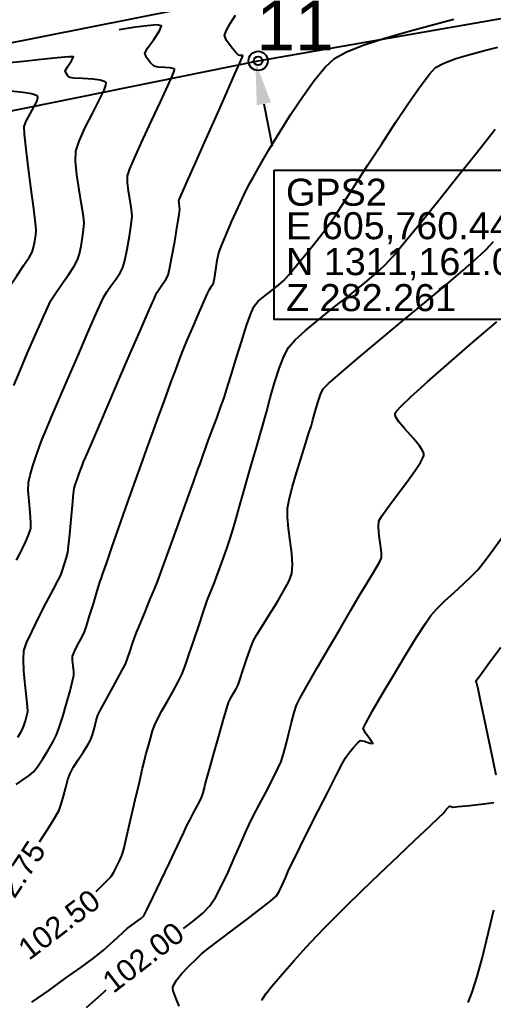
# Model space of a CAD drawing. Header units: millimetres. Extents: x 605578 to 605999, y 1311014 to 1311323.
# Drawn here: x 605724.8 to 605751, y 1311129.9 to 1311184.3 of the extents above; entities that cross this region are included whole.
import ezdxf

# ---------------------------------------------------------------- set-up
doc = ezdxf.new("R2010")
doc.units = ezdxf.units.MM
doc.header["$LTSCALE"] = 0.0254
doc.header["$MEASUREMENT"] = 0
for name, color, linetype in [('CERCO', 6, 'Continuous'), ('CIRCULO', 1, 'Continuous'), ('CONT-MJR', 30, 'Continuous'), ('CONT-MNR', 56, 'Continuous'), ('COTAS', 3, 'Continuous'), ('PTOS GPS', 1, 'Continuous'), ('PTOS PI', 7, 'Continuous')]:
    doc.layers.add(name, color=color, linetype=linetype)
doc.styles.add('COTAS', font='arial.ttf', dxfattribs={"height": 2.8})
doc.styles.add('CURVAS DE NIVEL', font='arial.ttf', dxfattribs={"height": 1.2})
doc.styles.add('PI', font='arial.ttf', dxfattribs={"height": 2})
doc.styles.add('PUNTOS PI', font='arial.ttf', dxfattribs={"height": 0.08})
doc.dimstyles.new('COTAS LINDEROS', dxfattribs={"dimscale": 40, "dimtxt": 2.8, "dimasz": 0.06, "dimexe": 0.005, "dimexo": 0.005, "dimgap": 0.005, "dimtad": 2, "dimzin": 0, "dimdsep": 46, "dimtxsty": 'COTAS', "dimcen": 0.09, "dimclrd": 1, "dimclre": 1, "dimclrt": 3, "dimadec": 0, "dimazin": 0, "dimtfac": 1, "dimtofl": 0, "dimtmove": 0, "dimatfit": 3, "dimldrblk": 'ARCHTICK', "dimfxl": 1, "dimtolj": 1, "dimtzin": 0, "dimarcsym": 0})

# ---------------------------------------------------------------- blocks, each defined once
blk = doc.blocks.new('*U18')
at = {"layer": 'CONT-MNR', "elevation": 101.25, "flags": 128}
blk.add_lwpolyline([(605749.626, 1311129.794), (605749.859, 1311130.366), (605750.139, 1311131.249), (605750.404, 1311132.237), (605750.649, 1311133.24), (605750.871, 1311134.17), (605751.064, 1311134.937)], dxfattribs=at)
blk = doc.blocks.new('*U22')
at = {"layer": 'CONT-MJR', "elevation": 101.5, "flags": 128}
for points in [[(605738.194, 1311129.906), (605738.252, 1311130.024), (605738.419, 1311130.273), (605738.763, 1311130.716), (605739.334, 1311131.391), (605739.99, 1311132.131), (605740.653, 1311132.861), (605741.249, 1311133.504), (605741.7, 1311133.985), (605742.139, 1311134.429), (605742.849, 1311135.124), (605743.744, 1311135.99), (605744.741, 1311136.948), (605745.753, 1311137.915), (605746.694, 1311138.814), (605747.48, 1311139.563), (605748.025, 1311140.083), (605748.244, 1311140.292), (605748.365, 1311140.431), (605748.51, 1311140.601), (605748.592, 1311140.688), (605748.69, 1311140.667), (605748.79, 1311140.639), (605749.072, 1311140.665), (605749.722, 1311140.731), (605750.501, 1311140.822), (605751.055, 1311140.901)], [(605751.192, 1311142.411), (605751.023, 1311143.218), (605750.8, 1311144.279), (605750.561, 1311145.417), (605750.343, 1311146.452), (605750.185, 1311147.206), (605750.122, 1311147.5), (605750.086, 1311147.556), (605750.053, 1311147.609), (605750.098, 1311147.683), (605750.275, 1311147.924), (605750.749, 1311148.568), (605751.438, 1311149.506)]]:
    blk.add_lwpolyline(points, dxfattribs=at)
blk = doc.blocks.new('*U24')
at = {"layer": 'CONT-MNR', "elevation": 101.75, "flags": 128}
blk.add_lwpolyline([(605733.602, 1311129.6), (605733.381, 1311130.142), (605733.282, 1311130.445), (605733.256, 1311130.583), (605733.257, 1311130.63), (605733.27, 1311130.688), (605733.324, 1311130.818), (605733.465, 1311131.044), (605733.736, 1311131.38), (605734.143, 1311131.815), (605734.546, 1311132.21), (605734.857, 1311132.505), (605735.196, 1311132.783), (605735.803, 1311133.247), (605736.567, 1311133.82), (605737.377, 1311134.426), (605738.124, 1311134.991), (605738.696, 1311135.439), (605738.983, 1311135.694), (605739.145, 1311135.952), (605739.321, 1311136.31), (605739.496, 1311136.706), (605739.655, 1311137.078), (605739.784, 1311137.363), (605739.961, 1311137.718), (605740.315, 1311138.427), (605740.787, 1311139.368), (605741.318, 1311140.423), (605741.848, 1311141.472), (605742.317, 1311142.394), (605742.665, 1311143.07), (605742.834, 1311143.38), (605743.013, 1311143.621), (605743.264, 1311143.927), (605743.51, 1311144.198), (605743.671, 1311144.331), (605743.893, 1311144.293), (605744.181, 1311144.193), (605744.345, 1311144.166), (605744.225, 1311144.366), (605743.961, 1311144.716), (605743.814, 1311145.005), (605743.954, 1311145.303), (605744.33, 1311145.976), (605744.871, 1311146.906), (605745.505, 1311147.975), (605746.163, 1311149.065), (605746.774, 1311150.057), (605747.266, 1311150.832), (605747.57, 1311151.274), (605747.897, 1311151.637), (605748.346, 1311152.075), (605748.857, 1311152.548), (605749.37, 1311153.02), (605749.826, 1311153.453), (605750.166, 1311153.808), (605750.518, 1311154.251), (605750.997, 1311154.893), (605751.52, 1311155.618)], dxfattribs=at)
blk = doc.blocks.new('*U25')
at = {"layer": 'CONT-MJR', "elevation": 102, "flags": 128}
for points in [[(605733.844, 1311133.902), (605734.39, 1311134.313), (605734.929, 1311134.761), (605735.313, 1311135.153), (605735.624, 1311135.622), (605735.966, 1311136.269), (605736.321, 1311137.021), (605736.668, 1311137.807), (605736.988, 1311138.553), (605737.261, 1311139.19), (605737.467, 1311139.643), (605737.717, 1311140.132), (605738.047, 1311140.762), (605738.412, 1311141.456), (605738.766, 1311142.14), (605739.063, 1311142.738), (605739.258, 1311143.176), (605739.393, 1311143.592), (605739.535, 1311144.133), (605739.683, 1311144.737), (605739.832, 1311145.339), (605739.979, 1311145.878), (605740.12, 1311146.29), (605740.327, 1311146.698), (605740.729, 1311147.419), (605741.267, 1311148.361), (605741.885, 1311149.428), (605742.527, 1311150.528), (605743.136, 1311151.565), (605743.654, 1311152.446), (605744.026, 1311153.077), (605744.193, 1311153.362), (605744.343, 1311153.602), (605744.54, 1311153.91), (605744.722, 1311154.222), (605744.827, 1311154.473), (605744.825, 1311154.747), (605744.772, 1311155.186), (605744.706, 1311155.691), (605744.665, 1311156.166), (605744.688, 1311156.512), (605744.861, 1311156.82), (605745.23, 1311157.335), (605745.715, 1311157.977), (605746.233, 1311158.664), (605746.703, 1311159.317), (605746.991, 1311159.76), (605747.126, 1311160.019), (605747.169, 1311160.148), (605747.175, 1311160.197), (605747.166, 1311160.261), (605747.108, 1311160.411), (605746.934, 1311160.677), (605746.594, 1311161.083), (605746.114, 1311161.616), (605745.785, 1311162.013), (605745.624, 1311162.268), (605745.577, 1311162.407), (605745.576, 1311162.466), (605745.588, 1311162.498), (605745.668, 1311162.607), (605745.917, 1311162.871), (605746.457, 1311163.388), (605747.405, 1311164.248), (605748.573, 1311165.278), (605749.874, 1311166.407), (605751.219, 1311167.563)], [(605728.481, 1311129.529), (605729.426, 1311130.38), (605729.555, 1311130.495)]]:
    blk.add_lwpolyline(points, dxfattribs=at)
at = {"layer": 'CONT-MJR', "color": 2, "insert": (605731.621, 1311132.3, 102), "char_height": 1.2, "attachment_point": 5, "rotation": 37.7369, "style": 'CURVAS DE NIVEL'}
blk.add_mtext('{102.00}', dxfattribs=at)
blk = doc.blocks.new('*U26')
at = {"layer": 'CONT-MNR', "elevation": 102.25, "flags": 128}
blk.add_lwpolyline([(605725.45, 1311129.811), (605726.376, 1311130.471), (605727.313, 1311131.141), (605728.154, 1311131.745), (605728.793, 1311132.208), (605729.123, 1311132.454), (605729.415, 1311132.705), (605729.794, 1311133.048), (605730.188, 1311133.411), (605730.524, 1311133.722), (605730.731, 1311133.907), (605730.934, 1311134.059), (605731.202, 1311134.249), (605731.462, 1311134.443), (605731.644, 1311134.612), (605731.816, 1311134.931), (605732.155, 1311135.624), (605732.596, 1311136.545), (605733.07, 1311137.55), (605733.514, 1311138.493), (605733.86, 1311139.229), (605734.042, 1311139.611), (605734.197, 1311139.911), (605734.408, 1311140.313), (605734.628, 1311140.73), (605734.806, 1311141.072), (605734.894, 1311141.254), (605734.942, 1311141.425), (605734.989, 1311141.642), (605735.028, 1311141.817), (605735.107, 1311142.101), (605735.288, 1311142.749), (605735.534, 1311143.618), (605735.802, 1311144.566), (605736.055, 1311145.448), (605736.251, 1311146.121), (605736.352, 1311146.441), (605736.458, 1311146.657), (605736.611, 1311146.928), (605736.764, 1311147.199), (605736.874, 1311147.414), (605736.977, 1311147.702), (605737.144, 1311148.214), (605737.343, 1311148.825), (605737.543, 1311149.407), (605737.711, 1311149.835), (605737.894, 1311150.167), (605738.209, 1311150.677), (605738.601, 1311151.299), (605739.016, 1311151.969), (605739.4, 1311152.619), (605739.7, 1311153.186), (605739.861, 1311153.604), (605739.896, 1311154.077), (605739.854, 1311154.698), (605739.77, 1311155.394), (605739.679, 1311156.094), (605739.615, 1311156.725), (605739.614, 1311157.213), (605739.705, 1311157.688), (605739.884, 1311158.376), (605740.118, 1311159.185), (605740.372, 1311160.021), (605740.612, 1311160.791), (605740.806, 1311161.401), (605740.919, 1311161.758), (605741.02, 1311162.117), (605741.145, 1311162.583), (605741.289, 1311163.079), (605741.443, 1311163.526), (605741.6, 1311163.849), (605741.89, 1311164.133), (605742.546, 1311164.705), (605743.482, 1311165.498), (605744.61, 1311166.444), (605745.846, 1311167.475), (605747.102, 1311168.524), (605748.293, 1311169.523), (605749.332, 1311170.404), (605750.132, 1311171.1), (605750.609, 1311171.543), (605751.035, 1311172.016)], dxfattribs=at)
blk = doc.blocks.new('*U27')
at = {"layer": 'CONT-MJR', "elevation": 102.5, "flags": 128}
blk.add_lwpolyline([(605729.005, 1311135.953), (605729.235, 1311136.174), (605729.627, 1311136.564), (605729.832, 1311136.787), (605729.986, 1311137.029), (605730.163, 1311137.357), (605730.327, 1311137.692), (605730.44, 1311137.958), (605730.535, 1311138.312), (605730.711, 1311139.043), (605730.936, 1311140.003), (605731.178, 1311141.048), (605731.405, 1311142.029), (605731.584, 1311142.802), (605731.684, 1311143.218), (605731.771, 1311143.554), (605731.885, 1311143.987), (605732.012, 1311144.45), (605732.139, 1311144.877), (605732.253, 1311145.203), (605732.404, 1311145.512), (605732.655, 1311145.971), (605732.96, 1311146.514), (605733.275, 1311147.076), (605733.553, 1311147.59), (605733.75, 1311147.99), (605733.916, 1311148.417), (605734.151, 1311149.08), (605734.423, 1311149.873), (605734.699, 1311150.691), (605734.945, 1311151.429), (605735.129, 1311151.981), (605735.219, 1311152.243), (605735.324, 1311152.505), (605735.458, 1311152.829), (605735.564, 1311153.09), (605735.665, 1311153.36), (605735.85, 1311153.858), (605736.07, 1311154.46), (605736.279, 1311155.041), (605736.428, 1311155.477), (605736.536, 1311155.834), (605736.714, 1311156.452), (605736.941, 1311157.253), (605737.198, 1311158.158), (605737.461, 1311159.089), (605737.712, 1311159.968), (605737.927, 1311160.716), (605738.088, 1311161.256), (605738.249, 1311161.822), (605738.443, 1311162.542), (605738.662, 1311163.349), (605738.902, 1311164.179), (605739.156, 1311164.964), (605739.417, 1311165.641), (605739.68, 1311166.141), (605740.04, 1311166.553), (605740.619, 1311167.082), (605741.351, 1311167.691), (605742.171, 1311168.345), (605743.013, 1311169.008), (605743.811, 1311169.645), (605744.5, 1311170.22), (605745.014, 1311170.698), (605745.452, 1311171.19), (605746.137, 1311172.009), (605747.008, 1311173.076), (605748.004, 1311174.311), (605749.064, 1311175.637), (605750.128, 1311176.974), (605751.135, 1311178.245)], dxfattribs=at)
at = {"layer": 'CONT-MJR', "color": 2, "insert": (605726.958, 1311134.122, 102.5), "char_height": 1.2, "attachment_point": 5, "rotation": 37.405, "style": 'CURVAS DE NIVEL'}
blk.add_mtext('{102.50}', dxfattribs=at)
blk = doc.blocks.new('*U29')
at = {"layer": 'CONT-MNR', "elevation": 102.75, "flags": 128}
blk.add_lwpolyline([(605725.867, 1311138.719), (605726.342, 1311139.46), (605726.754, 1311140.118), (605726.956, 1311140.468), (605727.075, 1311140.802), (605727.198, 1311141.247), (605727.321, 1311141.729), (605727.443, 1311142.174), (605727.56, 1311142.509), (605727.74, 1311142.837), (605728.007, 1311143.257), (605728.299, 1311143.698), (605728.551, 1311144.086), (605728.702, 1311144.348), (605728.803, 1311144.647), (605728.908, 1311145.043), (605729.012, 1311145.44), (605729.108, 1311145.741), (605729.253, 1311146.032), (605729.525, 1311146.536), (605729.861, 1311147.147), (605730.198, 1311147.759), (605730.474, 1311148.268), (605730.626, 1311148.566), (605730.746, 1311148.883), (605730.886, 1311149.298), (605731.022, 1311149.714), (605731.133, 1311150.035), (605731.252, 1311150.332), (605731.46, 1311150.839), (605731.719, 1311151.468), (605731.991, 1311152.128), (605732.237, 1311152.731), (605732.418, 1311153.186), (605732.593, 1311153.658), (605732.888, 1311154.466), (605733.259, 1311155.489), (605733.664, 1311156.61), (605734.06, 1311157.708), (605734.404, 1311158.664), (605734.654, 1311159.36), (605734.767, 1311159.675), (605734.846, 1311159.898), (605734.947, 1311160.186), (605735.047, 1311160.474), (605735.126, 1311160.698), (605735.239, 1311161.003), (605735.445, 1311161.556), (605735.692, 1311162.221), (605735.927, 1311162.861), (605736.099, 1311163.341), (605736.242, 1311163.789), (605736.473, 1311164.541), (605736.757, 1311165.471), (605737.061, 1311166.452), (605737.352, 1311167.358), (605737.596, 1311168.061), (605737.759, 1311168.434), (605737.999, 1311168.697), (605738.359, 1311169.001), (605738.765, 1311169.315), (605739.143, 1311169.609), (605739.42, 1311169.852), (605739.691, 1311170.161), (605740.122, 1311170.68), (605740.642, 1311171.322), (605741.179, 1311171.996), (605741.663, 1311172.614), (605742.023, 1311173.087), (605742.297, 1311173.491), (605742.761, 1311174.208), (605743.37, 1311175.156), (605744.077, 1311176.259), (605744.837, 1311177.435), (605745.603, 1311178.607), (605746.331, 1311179.695), (605746.974, 1311180.62), (605747.487, 1311181.303), (605747.824, 1311181.665), (605748.286, 1311181.914), (605748.949, 1311182.158), (605749.725, 1311182.39), (605750.529, 1311182.605), (605751.273, 1311182.794)], dxfattribs=at)
at = {"layer": 'CONT-MNR', "color": 2, "insert": (605724.368, 1311136.419, 102.75), "char_height": 1.2, "attachment_point": 5, "rotation": 56.6043, "style": 'CURVAS DE NIVEL'}
blk.add_mtext('{102.75}', dxfattribs=at)
blk = doc.blocks.new('*U31')
at = {"layer": 'CONT-MJR', "elevation": 103, "flags": 128}
blk.add_lwpolyline([(605724.567, 1311141.901), (605724.945, 1311142.147), (605725.289, 1311142.384), (605725.533, 1311142.59), (605725.755, 1311142.876), (605726.044, 1311143.309), (605726.351, 1311143.805), (605726.624, 1311144.281), (605726.813, 1311144.653), (605726.958, 1311145.049), (605727.152, 1311145.668), (605727.363, 1311146.388), (605727.558, 1311147.087), (605727.705, 1311147.642), (605727.769, 1311147.933), (605727.764, 1311148.168), (605727.729, 1311148.474), (605727.697, 1311148.779), (605727.702, 1311149.01), (605727.806, 1311149.273), (605728.001, 1311149.654), (605728.21, 1311150.05), (605728.357, 1311150.359), (605728.466, 1311150.679), (605728.644, 1311151.244), (605728.852, 1311151.917), (605729.05, 1311152.565), (605729.198, 1311153.052), (605729.257, 1311153.246), (605729.281, 1311153.308), (605729.36, 1311153.536), (605729.573, 1311154.146), (605729.882, 1311155.031), (605730.251, 1311156.087), (605730.643, 1311157.207), (605731.021, 1311158.285), (605731.349, 1311159.215), (605731.589, 1311159.891), (605731.816, 1311160.518), (605732.109, 1311161.325), (605732.443, 1311162.242), (605732.794, 1311163.2), (605733.136, 1311164.129), (605733.443, 1311164.958), (605733.691, 1311165.619), (605733.853, 1311166.04), (605734.06, 1311166.539), (605734.347, 1311167.213), (605734.665, 1311167.947), (605734.962, 1311168.626), (605735.186, 1311169.134), (605735.287, 1311169.356), (605735.404, 1311169.53), (605735.514, 1311169.706), (605735.56, 1311169.953), (605735.635, 1311170.441), (605735.724, 1311170.98), (605735.812, 1311171.381), (605735.942, 1311171.73), (605736.194, 1311172.341), (605736.52, 1311173.102), (605736.874, 1311173.899), (605737.208, 1311174.62), (605737.477, 1311175.152), (605737.709, 1311175.568), (605738.09, 1311176.237), (605738.588, 1311177.09), (605739.17, 1311178.057), (605739.805, 1311179.069), (605740.46, 1311180.056), (605741.103, 1311180.949), (605741.702, 1311181.677), (605742.225, 1311182.173), (605742.891, 1311182.54), (605743.871, 1311182.924), (605745.06, 1311183.311), (605746.355, 1311183.686), (605747.651, 1311184.035), (605748.843, 1311184.345)], dxfattribs=at)
blk = doc.blocks.new('*U32')
at = {"layer": 'CONT-MNR', "elevation": 103.25, "flags": 128}
blk.add_lwpolyline([(605724.672, 1311144.516), (605724.82, 1311144.757), (605724.925, 1311144.958), (605724.994, 1311145.143), (605725.084, 1311145.424), (605725.167, 1311145.719), (605725.213, 1311145.948), (605725.197, 1311146.225), (605725.139, 1311146.76), (605725.065, 1311147.445), (605725.001, 1311148.17), (605724.972, 1311148.827), (605725.003, 1311149.306), (605725.155, 1311149.748), (605725.451, 1311150.403), (605725.832, 1311151.174), (605726.241, 1311151.966), (605726.619, 1311152.684), (605726.907, 1311153.232), (605727.046, 1311153.513), (605727.144, 1311153.783), (605727.26, 1311154.136), (605727.367, 1311154.491), (605727.438, 1311154.769), (605727.481, 1311155.12), (605727.546, 1311155.781), (605727.621, 1311156.593), (605727.694, 1311157.395), (605727.754, 1311158.028), (605727.789, 1311158.332), (605727.862, 1311158.569), (605727.968, 1311158.858), (605728.053, 1311159.084), (605728.13, 1311159.3), (605728.228, 1311159.568), (605728.31, 1311159.782), (605728.435, 1311160.075), (605728.742, 1311160.793), (605729.188, 1311161.829), (605729.726, 1311163.079), (605730.311, 1311164.436), (605730.898, 1311165.796), (605731.441, 1311167.053), (605731.896, 1311168.101), (605732.217, 1311168.834), (605732.359, 1311169.148), (605732.498, 1311169.366), (605732.691, 1311169.639), (605732.879, 1311169.914), (605733.002, 1311170.137), (605733.083, 1311170.484), (605733.212, 1311171.169), (605733.362, 1311172.018), (605733.504, 1311172.855), (605733.61, 1311173.508), (605733.653, 1311173.799), (605733.636, 1311173.95), (605733.605, 1311174.136), (605733.597, 1311174.284), (605733.723, 1311174.586), (605734.053, 1311175.337), (605734.527, 1311176.408), (605735.088, 1311177.669), (605735.677, 1311178.992), (605736.235, 1311180.248), (605736.705, 1311181.307), (605736.978, 1311181.926), (605737.104, 1311182.213), (605737.142, 1311182.305), (605737.146, 1311182.318), (605737.137, 1311182.324), (605737.092, 1311182.332), (605736.993, 1311182.339), (605736.893, 1311182.355), (605736.76, 1311182.498), (605736.499, 1311182.811), (605736.243, 1311183.167), (605736.124, 1311183.437), (605736.214, 1311183.698), (605736.443, 1311184.111), (605736.731, 1311184.568)], dxfattribs=at)
blk = doc.blocks.new('*U33')
at = {"layer": 'CONT-MJR', "elevation": 103.5, "flags": 128}
blk.add_lwpolyline([(605724.594, 1311154.33), (605724.77, 1311154.679), (605724.918, 1311154.985), (605725.108, 1311155.379), (605725.283, 1311155.777), (605725.384, 1311156.092), (605725.387, 1311156.432), (605725.344, 1311156.979), (605725.287, 1311157.611), (605725.247, 1311158.209), (605725.255, 1311158.653), (605725.343, 1311159.059), (605725.497, 1311159.577), (605725.684, 1311160.131), (605725.868, 1311160.644), (605726.015, 1311161.04), (605726.177, 1311161.435), (605726.501, 1311162.203), (605726.942, 1311163.235), (605727.453, 1311164.424), (605727.987, 1311165.661), (605728.498, 1311166.839), (605728.94, 1311167.851), (605729.267, 1311168.587), (605729.431, 1311168.94), (605729.604, 1311169.217), (605729.847, 1311169.564), (605730.109, 1311169.934), (605730.34, 1311170.284), (605730.49, 1311170.568), (605730.601, 1311170.967), (605730.731, 1311171.597), (605730.856, 1311172.311), (605730.952, 1311172.965), (605730.995, 1311173.414), (605730.968, 1311173.791), (605730.891, 1311174.278), (605730.802, 1311174.801), (605730.739, 1311175.285), (605730.739, 1311175.653), (605730.875, 1311176.039), (605731.188, 1311176.76), (605731.617, 1311177.7), (605732.101, 1311178.74), (605732.577, 1311179.764), (605732.985, 1311180.655), (605733.222, 1311181.193), (605733.326, 1311181.456), (605733.353, 1311181.549), (605733.352, 1311181.569), (605733.335, 1311181.588), (605733.268, 1311181.617), (605733.104, 1311181.645), (605732.816, 1311181.665), (605732.451, 1311181.685), (605732.219, 1311181.732), (605732.018, 1311181.925), (605731.806, 1311182.216), (605731.704, 1311182.456), (605731.859, 1311182.743), (605732.198, 1311183.224), (605732.52, 1311183.703), (605732.622, 1311183.986), (605732.365, 1311184.026), (605731.829, 1311183.981), (605731.187, 1311183.894), (605730.613, 1311183.806), (605730.279, 1311183.757)], dxfattribs=at)
blk = doc.blocks.new('*U35')
at = {"layer": 'CONT-MNR', "elevation": 103.75, "flags": 128}
blk.add_lwpolyline([(605724.442, 1311164.02), (605724.788, 1311164.854), (605725.192, 1311165.802), (605725.609, 1311166.764), (605725.996, 1311167.64), (605726.308, 1311168.33), (605726.503, 1311168.733), (605726.749, 1311169.131), (605727.097, 1311169.638), (605727.469, 1311170.173), (605727.789, 1311170.654), (605727.978, 1311170.999), (605728.077, 1311171.326), (605728.172, 1311171.763), (605728.253, 1311172.238), (605728.311, 1311172.683), (605728.338, 1311173.028), (605728.3, 1311173.422), (605728.197, 1311174.075), (605728.066, 1311174.876), (605727.945, 1311175.709), (605727.871, 1311176.463), (605727.881, 1311177.023), (605728.059, 1311177.583), (605728.403, 1311178.333), (605728.818, 1311179.151), (605729.211, 1311179.919), (605729.447, 1311180.415), (605729.547, 1311180.678), (605729.565, 1311180.788), (605729.558, 1311180.82), (605729.534, 1311180.847), (605729.444, 1311180.896), (605729.221, 1311180.955), (605728.815, 1311181.011), (605728.249, 1311181.055), (605727.771, 1311181.083), (605727.544, 1311181.109), (605727.443, 1311181.207), (605727.336, 1311181.354), (605727.284, 1311181.475), (605727.414, 1311181.695), (605727.65, 1311182.032), (605727.748, 1311182.249), (605727.488, 1311182.251), (605726.846, 1311182.198), (605725.961, 1311182.11), (605724.976, 1311182.005), (605724.031, 1311181.9)], dxfattribs=at)
blk = doc.blocks.new('*U37')
at = {"layer": 'CONT-MJR', "elevation": 104, "flags": 128}
for points in [[(605708.912, 1311146.643), (605709.004, 1311146.869), (605709.335, 1311147.803), (605709.677, 1311148.844), (605710.003, 1311149.877), (605710.286, 1311150.789), (605710.5, 1311151.464), (605710.617, 1311151.789), (605710.797, 1311152.091), (605711.055, 1311152.475), (605711.325, 1311152.822), (605711.541, 1311153.016), (605711.795, 1311153.059), (605712.156, 1311153.047), (605712.524, 1311153.001), (605712.8, 1311152.944), (605713.129, 1311152.773), (605713.697, 1311152.432), (605714.347, 1311152.043), (605714.821, 1311151.777), (605715.098, 1311151.646), (605715.227, 1311151.605), (605715.27, 1311151.601), (605715.318, 1311151.61), (605715.431, 1311151.653), (605715.633, 1311151.772), (605715.933, 1311151.998), (605716.293, 1311152.313), (605716.555, 1311152.568), (605716.787, 1311152.865), (605717.215, 1311153.458), (605717.76, 1311154.227), (605718.337, 1311155.054), (605718.866, 1311155.819), (605719.264, 1311156.402), (605719.449, 1311156.683), (605719.567, 1311156.926), (605719.711, 1311157.257), (605719.834, 1311157.553), (605719.888, 1311157.692), (605719.883, 1311157.796), (605719.877, 1311157.899), (605719.956, 1311158.156), (605720.168, 1311158.831), (605720.476, 1311159.811), (605720.846, 1311160.983), (605721.242, 1311162.234), (605721.628, 1311163.451), (605721.971, 1311164.52), (605722.233, 1311165.328), (605722.38, 1311165.761), (605722.528, 1311166.142), (605722.724, 1311166.625), (605722.948, 1311167.157), (605723.178, 1311167.686), (605723.394, 1311168.16), (605723.575, 1311168.525), (605723.818, 1311168.926), (605724.184, 1311169.483), (605724.602, 1311170.104), (605725.002, 1311170.696), (605725.314, 1311171.169), (605725.466, 1311171.43), (605725.54, 1311171.686), (605725.607, 1311172.028), (605725.658, 1311172.373), (605725.681, 1311172.642), (605725.644, 1311173.025), (605725.544, 1311173.832), (605725.407, 1311174.896), (605725.26, 1311176.051), (605725.129, 1311177.13), (605725.041, 1311177.966), (605725.023, 1311178.392), (605725.134, 1311178.695), (605725.343, 1311179.089), (605725.572, 1311179.499), (605725.714, 1311179.788), (605725.77, 1311179.959), (605725.774, 1311180.041), (605725.764, 1311180.07), (605725.743, 1311180.092), (605725.654, 1311180.134), (605725.418, 1311180.196), (605724.963, 1311180.274), (605724.276, 1311180.358), (605723.598, 1311180.425), (605723.08, 1311180.47), (605722.87, 1311180.486), (605722.811, 1311180.493), (605722.752, 1311180.501), (605722.48, 1311180.543), (605721.84, 1311180.643), (605721.073, 1311180.764), (605720.423, 1311180.872), (605720.131, 1311180.928), (605720.025, 1311181.054), (605719.943, 1311181.176)], [(605673.902, 1311173.5), (605673.886, 1311173.465), (605673.836, 1311173.357), (605673.725, 1311173.113), (605673.531, 1311172.692), (605673.273, 1311172.125), (605673.101, 1311171.737), (605673.018, 1311171.537), (605672.993, 1311171.467), (605672.992, 1311171.454), (605673.006, 1311171.445), (605673.064, 1311171.437), (605673.194, 1311171.439), (605673.345, 1311171.447), (605673.654, 1311171.454), (605673.875, 1311171.46)], [(605679.347, 1311171.721), (605679.867, 1311171.675), (605680.18, 1311171.64), (605680.43, 1311171.59), (605680.736, 1311171.511), (605680.96, 1311171.415), (605681.162, 1311171.169), (605681.474, 1311170.717), (605681.769, 1311170.264), (605681.918, 1311170.017), (605681.97, 1311169.855), (605682.015, 1311169.651), (605682.022, 1311169.516), (605681.87, 1311169.388), (605681.734, 1311169.302), (605681.73, 1311169.252), (605681.729, 1311169.201), (605681.838, 1311168.927), (605682.13, 1311168.195), (605682.556, 1311167.129), (605683.065, 1311165.855), (605683.607, 1311164.501), (605684.133, 1311163.191), (605684.592, 1311162.051), (605684.934, 1311161.207), (605685.109, 1311160.785), (605685.283, 1311160.403), (605685.513, 1311159.913), (605685.765, 1311159.39), (605686.009, 1311158.908), (605686.211, 1311158.542), (605686.425, 1311158.223), (605686.816, 1311157.672), (605687.331, 1311156.958), (605687.914, 1311156.155), (605688.513, 1311155.334), (605689.071, 1311154.565), (605689.535, 1311153.922), (605689.851, 1311153.476), (605690.178, 1311152.983), (605690.613, 1311152.31), (605691.1, 1311151.55), (605691.583, 1311150.797), (605692.007, 1311150.146), (605692.265, 1311149.762), (605692.393, 1311149.585), (605692.441, 1311149.532), (605692.452, 1311149.527), (605692.461, 1311149.538), (605692.466, 1311149.597), (605692.448, 1311149.758), (605692.398, 1311150.047), (605692.342, 1311150.4), (605692.353, 1311150.578), (605692.55, 1311150.442), (605692.918, 1311150.08), (605693.32, 1311149.657), (605693.617, 1311149.335), (605693.859, 1311149.043), (605694.335, 1311148.453), (605694.969, 1311147.664), (605695.685, 1311146.778), (605696.408, 1311145.893), (605697.061, 1311145.111), (605697.569, 1311144.532), (605697.857, 1311144.256), (605698.234, 1311144.121), (605698.785, 1311144.008), (605699.368, 1311143.916), (605699.839, 1311143.846), (605700.058, 1311143.798), (605700.122, 1311143.658), (605700.176, 1311143.457), (605700.239, 1311143.335), (605700.496, 1311143.399), (605701.119, 1311143.591), (605701.978, 1311143.866), (605702.942, 1311144.178), (605703.881, 1311144.483), (605704.57, 1311144.705)]]:
    blk.add_lwpolyline(points, dxfattribs=at)
at = {"layer": 'CONT-MJR', "color": 2, "char_height": 1.2, "attachment_point": 5, "style": 'CURVAS DE NIVEL'}
for insert, rotation in [((605676.613, 1311171.536, 104), 1.8584), ((605707.24, 1311145.318, 104), 12.8757)]:
    blk.add_mtext('{104.00}', dxfattribs=dict(at, insert=insert, rotation=rotation))
blk = doc.blocks.new('*D505')
at = {"layer": 'COTAS', "color": 1, "lineweight": -2, "transparency": 16777216}
for p, q in [((605736.646, 1311187.956), (605734.052, 1311200.955)), ((605737.071, 1311185.594), (605736.92, 1311185.564)), ((605737.79, 1311181.993), (605737.638, 1311181.963)), ((605738.304, 1311179.648), (605738.774, 1311177.295))]:
    blk.add_line(p, q, dxfattribs=at)
at = {"layer": 'COTAS', "color": 1, "transparency": 16777216}
for points in [[(605737.038, 1311188.035), (605736.254, 1311187.878), (605737.116, 1311185.603)], [(605738.697, 1311179.726), (605737.912, 1311179.57), (605737.835, 1311182.002)]]:
    blk.add_solid(points, dxfattribs=at)
at = {"layer": 'Defpoints', "color": 0, "transparency": 16777216}
for p in [(605737.116, 1311185.603), (605737.267, 1311185.633), (605737.986, 1311182.032)]:
    blk.add_point(p, dxfattribs=at)
at = {"layer": 'COTAS', "color": 3, "transparency": 16777216, "insert": (605733.515, 1311195.313), "char_height": 2.8, "attachment_point": 5, "rotation": 281.2869, "style": 'COTAS'}
blk.add_mtext('\\A1;3.67m', dxfattribs=at)
blk = doc.blocks.new('_ArchTick')
at = {"color": 0, "linetype": 'ByBlock', "const_width": 0.15}
blk.add_lwpolyline([(-0.5, -0.5), (0.5, 0.5)], dxfattribs=at)

msp = doc.modelspace()

# ---------------------------------------------------------------- linework, layer by layer
at = {"elevation": 100}
msp.add_lwpolyline([(605737, 1311085), (605730.239, 1311094.578), (605715.095, 1311118.346), (605708.496, 1311128.518), (605701.302, 1311139.56), (605686.995, 1311161.615), (605683.616, 1311169.584), (605687.243, 1311171.475), (605697.183, 1311174.09), (605715.174, 1311177.415), (605737.986, 1311182.032), (605766.921, 1311187.096), (605797.647, 1311192.781), (605804.598, 1311168.792), (605816.791, 1311128.427), (605821.506, 1311113.224), (605786.846, 1311101.683), (605779.556, 1311099.323), (605763.645, 1311093.947)], close=True, dxfattribs=at)
at = {"layer": 'CERCO', "elevation": 100}
msp.add_lwpolyline([(605631.215, 1311247.601), (605676.828, 1311173.281), (605686.536, 1311175.599), (605696.364, 1311177.855), (605715.782, 1311181.345), (605738.79, 1311185.937), (605740.844, 1311186.227), (605759.344, 1311189.905), (605767.487, 1311191.639), (605781.929, 1311194.808), (605797.284, 1311198.528)], dxfattribs=at)
at = {"layer": 'CIRCULO'}
for radius in [0.532, 0.243]:
    msp.add_circle((605737.986, 1311182.032, 100), radius, dxfattribs=at)
at = {"layer": 'COTAS'}
msp.add_lwpolyline([(605738.885, 1311175.975), (605755.257, 1311175.975), (605755.257, 1311167.687), (605738.885, 1311167.687)], close=True, dxfattribs=at)

# ---------------------------------------------------------------- block references
at = {"layer": 'CONT-MJR'}
for name in ['*U31', '*U27', '*U33', '*U37', '*U25', '*U22']:
    msp.add_blockref(name, (0, 0), dxfattribs=at)
at = {"layer": 'CONT-MNR'}
for name in ['*U29', '*U32', '*U35', '*U26', '*U24', '*U18']:
    msp.add_blockref(name, (0, 0), dxfattribs=at)

# ---------------------------------------------------------------- texts
at = {"layer": 'PTOS GPS', "style": 'PI'}
for s, p in [('GPS2', (605739.532, 1311173.999, 101.75)), ('E 605,760.444', (605739.532, 1311172.14, 101.75)), ('N 1311,161.095', (605739.532, 1311170.147, 101.75)), ('Z 282.261', (605739.532, 1311168.151, 101.75))]:
    msp.add_text(s, height=1.5, dxfattribs=at).set_placement(p)
at = {"layer": 'PTOS PI', "color": 7, "style": 'PUNTOS PI'}
msp.add_text('11', height=2.75, dxfattribs=at).set_placement((605737.897, 1311182.625, 100))

# ---------------------------------------------------------------- dimensions: what is measured, and where the dimension line sits
at = {"layer": 'COTAS'}
dim = msp.add_aligned_dim(p1=(605737.986, 1311182.032, 100), p2=(605737.267, 1311185.633, 100), distance=0.154, dimstyle='COTAS LINDEROS', override={"dimpost": 'm'}, dxfattribs=at)
dim.commit()
dim.dimension.update_dxf_attribs({"geometry": '*D505', "text_midpoint": (605733.515, 1311195.313, 100)})

doc.saveas('drawing.dxf')
